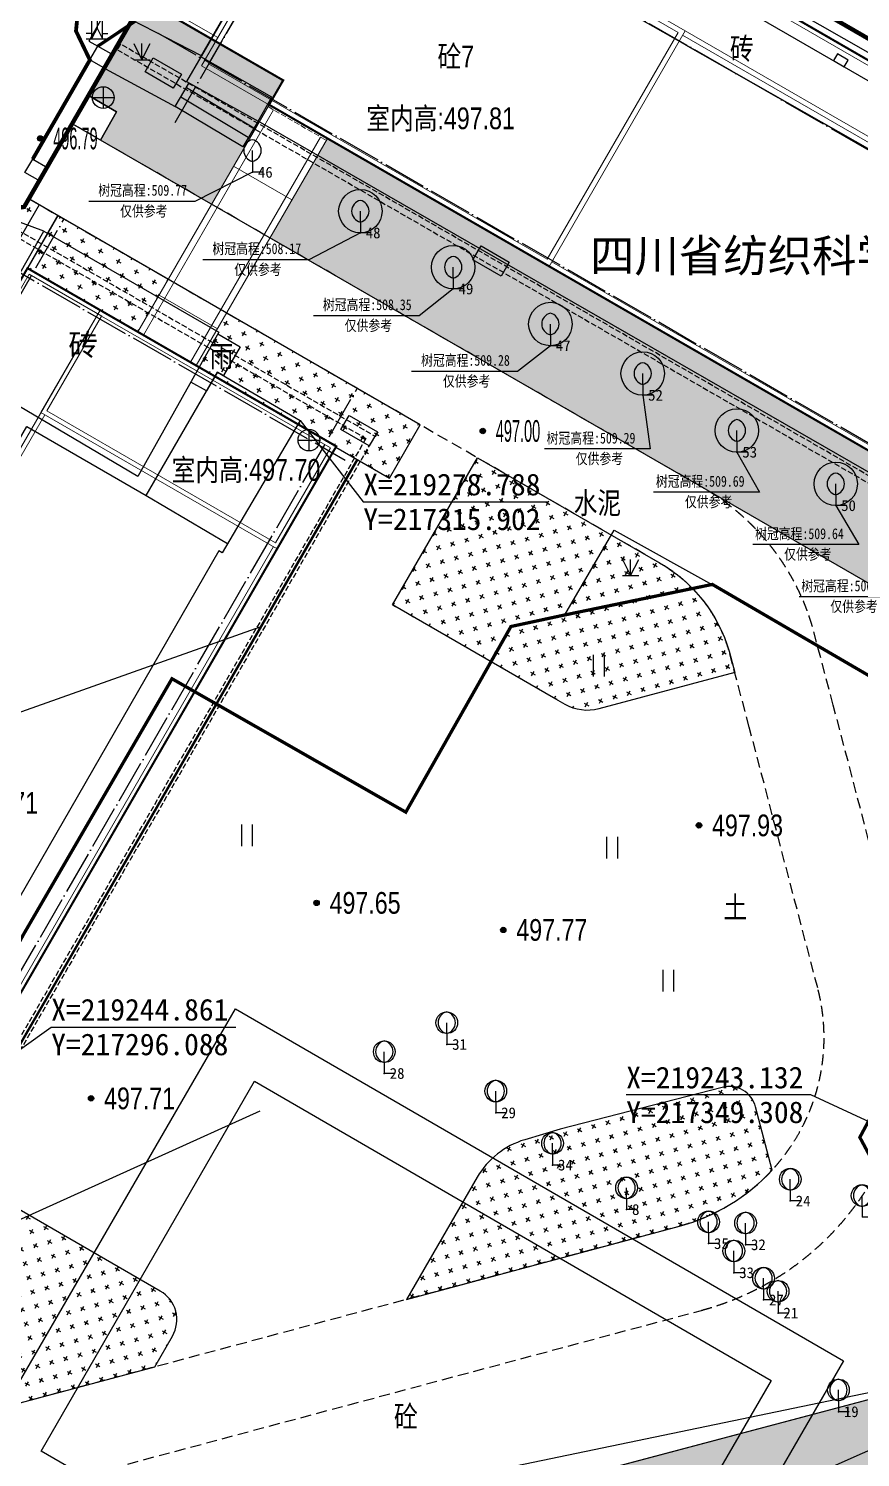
# Model space of a CAD drawing. Header units: millimetres. Extents: x 216654360 to 218309126, y 218099985 to 219647706.
# Drawn here: x 217303394 to 217341717, y 219230996 to 219296851 of the extents above; entities that cross this region are included whole.
import ezdxf
from ezdxf.enums import TextEntityAlignment as Align

# ---------------------------------------------------------------- set-up
doc = ezdxf.new("R2010")
doc.units = ezdxf.units.MM
doc.header["$LTSCALE"] = 1000
for name, pattern in [('__DASHED__', [0.75, 0.5, -0.25]), ('A-平面基础图-L5-E-Phase1$0$A-平面基础图-L4-E-Phase1$0${ Batten }', [0]), ('DASH', [0.35, 0.25, -0.1]), ('DOTE', [2.4200000000000004, 2, -0.2, 0.02, -0.2]), ('X2', [3, 1, -1, 1]), ('X27', [1.5, 0.5, -0.5, 0.5])]:
    doc.linetypes.add(name, pattern=pattern)
for name, color, linetype in [('0-0', 222, 'Continuous'), ('A-ANNO-DOTE', 1, 'DOTE'), ('A-FLOR-STRS', 51, 'Continuous'), ('A-SITE-TER', 251, 'Continuous'), ('建筑轮廓', 2, 'Continuous'), ('排水', 6, 'Continuous'), ('景观', 31, 'Continuous'), ('现状乔木', 5, 'Continuous'), ('现状植物', 3, 'Continuous')]:
    doc.layers.add(name, color=color, linetype=linetype)
doc.layers.add('A-ANNO-REVC', color=6, linetype='Continuous', plot=False)
doc.layers.add('细实线', color=7, linetype='Continuous', lineweight=13)
doc.styles.add('CDST', font='')
doc.styles.add('XDXT', font='')
doc.styles.add('xy', font='宋体')
doc.styles.add('ZDXT', font='')
doc.styles.get('CDST').set_extended_font_data('SimSun')
doc.styles.get('XDXT').set_extended_font_data('FZXiDengXian-Z06S')
doc.styles.get('ZDXT').set_extended_font_data('FZZhongDengXian-Z07S')
doc.linetypes.add('X1', pattern='A,0,[5,dblct.shx,S=0.3,R=0,X=0,Y=0],-1.6,[5,dblct.shx,S=0.3,R=0,X=0,Y=0]', length=1.6)
doc.linetypes.add('X22_L', pattern='A,5,[14,dblct.shx,S=0.5,R=0,X=0,Y=0.25],5', length=10)
pattern_1 = [(359.9999999999997, (-30194.6149392277, -346833.1327944398), (476.2500000000006, 476.2499999999997), [238.125, -714.375]), (90, (-30075.5524392724, -346952.1952943802), (-476.2499999999997, 476.2500000000006), [238.125, -714.375])]
pattern_2 = [(359.9999999999881, (-63844.88296462595, -273245.9926501513), (476.2500000000978, 476.2499999999025), [238.125, -714.3749999999999]), (90, (-63725.82046461105, -273365.0551502109), (-476.2499999999025, 476.2500000000978), [238.125, -714.375])]

# ---------------------------------------------------------------- blocks, each defined once
blk = doc.blocks.new('123gtyyjj')
at = {"color": 7, "linetype": 'Continuous', "flags": 128}
blk.add_lwpolyline([(-527.0574268995551, -1139.23840851459), (-519.791128333789, -1139.470122392522, -0.3713994630840571), (-516.2468867022253, -1142.726528272673, -0.002052766708854072), (-517.1386922465172, -1223.32203018124, 0.2248440029308962), (-514.781510246903, -1226.782325319247), (-507.3806189044117, -1229.406677968451), (-501.6573769803945, -1230.125347456546, -0.4073012685271469), (-496.4356623107014, -1236.685111815401), (-496.6782643723855, -1239.072775829642), (-499.8855561622622, -1243.655771415739), (-500.9868669137068, -1247.538445407816), (-503.2720945466135, -1262.195659277088), (-502.9813821780845, -1324.337881003972), (-500.9967422551126, -1351.24193974043)], format="xyb", dxfattribs=at)
blk = doc.blocks.new('A$C1AC2724C')
at = {"linetype": 'Continuous'}
h = blk.add_hatch(color=1, dxfattribs=at)
h.dxf.hatch_style = 1
h.paths.add_polyline_path([(-1578.000000000087, 1578.000000000116), (-1578.000000000029, -1578), (-1.455191522836685e-11, 0)])
at = {"color": 1, "linetype": 'Continuous', "flags": 128}
blk.add_lwpolyline([(-1578.000000000087, 1578.000000000116), (-1578.000000000029, -1578), (-1.455191522836685e-11, 0), (-1578.000000000058, 1578.000000000087)], dxfattribs=at)
blk = doc.blocks.new('gc200')
at = {"layer": 'A-SITE-TER'}
h = blk.add_hatch(color=256, dxfattribs=at)
edge = h.paths.add_edge_path()
edge.add_arc((0, -5.551115123125783e-17), 0.2500000000000001, 0, 360)
blk.add_circle((0, -5.551115123125783e-17), 0.2500000000000001, dxfattribs=at)
blk = doc.blocks.new('gc315')
at = {"layer": 'A-SITE-TER', "linetype": 'Continuous'}
for p, q in [((3.549093463561803e-09, 2.000000000185629), (3.549093463561803e-09, 1.000000000185629)), ((3.549093463561803e-09, 1.000000000185629), (-0.4999999964509065, 1.856292897173262e-10)), ((3.549093463561803e-09, 1.000000000185629), (0.5000000035490935, 1.856292897173262e-10))]:
    blk.add_line(p, q, dxfattribs=at)
at = {"layer": 'A-SITE-TER'}
for p, q in [((-0.4999999964509065, 0.5000000001856293), (-0.9999995918739086, 0.4993639366398422)), ((-0.9999999964509065, 1.856292897173262e-10), (1.000000003549093, 1.856292897173262e-10)), ((0.5000000035490935, 0.5000000001856293), (0.9999995989720956, 0.4993639366398422)), ((0.5000000035490935, 1.856292897173262e-10), (0.5000000035490935, 0.5000000001856293))]:
    blk.add_line(p, q, dxfattribs=at)
blk.add_lwpolyline([(-0.4999999964509065, 1.856292897173262e-10), (0.5000000035490935, 1.856292897173262e-10), (0.5000000035490935, 2.000000000185629), (-0.4999999964509065, 2.000000000185629)], close=True, dxfattribs=at)
blk = doc.blocks.new('gc360')
at = {"layer": 'A-SITE-TER', "linetype": 'Continuous'}
for points in [[(0, 0.9999999999999911), (0, -1.000000000000009)], [(-1, -8.881784197001252e-15), (1, -8.881784197001252e-15)]]:
    blk.add_lwpolyline(points, dxfattribs=at)
blk.add_circle((0, -8.881784197001252e-15), 1, dxfattribs=at)
blk = doc.blocks.new('gc124')
at = {"layer": 'A-SITE-TER'}
for p, q in [((-0.75, 1.5), (0, 0)), ((0, 0), (0, 1.5)), ((0, 0), (0.75, 1.5)), ((-0.75, 0), (0.75, 0))]:
    blk.add_line(p, q, dxfattribs=at)
blk = doc.blocks.new('gc143')
at = {"layer": 'A-SITE-TER'}
for p, q in [((2.498001805406602e-16, 1), (9.593355060531668e-17, 2)), ((2.498001805406602e-16, 1), (2.498001805406602e-16, 0)), ((1, 0), (0, 0))]:
    blk.add_line(p, q, dxfattribs=at)
for centre, start, end in [((0.2249999999999998, 2), 102.6803834918198, 257.3196165081802), ((-0.2249999999999998, 2), 282.6803834918198, 77.31961650818025)]:
    blk.add_arc(centre, 1.025, start, end, dxfattribs=at)
blk = doc.blocks.new('gc121')
at = {"layer": 'A-SITE-TER'}
for p, q in [((-0.5, 0), (-0.5, 2)), ((0.5, 0), (0.5, 2))]:
    blk.add_line(p, q, dxfattribs=at)
blk = doc.blocks.new('A$C09f80991')
at = {"layer": 'A-SITE-TER', "linetype": 'Continuous', "flags": 128}
for points, const_width in [([(109.835205078125, -115.416259765625), (112.467529296875, -110.845458984375), (111.828125, -109.5117190000019), (111.892577999999, -108.8554690000019), (123.951172000001, -88.62304699997185), (126.673827999999, -87.25585899999714), (127.3429999999935, -87.26600000000326), (186.1013690347027, -121.1734044294863), (204.3660000000964, -131.7109999999811), (205.4599775420502, -132.3374502334918)], 0.175), ([(139.9315675738326, -110.1668343692436), (133.204646588274, -121.1376407942444)], 2.522552783338895e-06)]:
    blk.add_lwpolyline(points, dxfattribs=dict(at, const_width=const_width))
at = {"layer": 'A-SITE-TER', "linetype": 'X2', "flags": 128}
blk.add_lwpolyline([(121.7789743382309, -96.14890445189667), (122.1401237419923, -95.51787357978174), (169.6199999999953, -122.6760000000068), (169.9945543494541, -123.8854548239324)], dxfattribs=at)
at = {"layer": 'A-SITE-TER', "linetype": 'Continuous', "flags": 128}
for points in [[(171.0173651776277, -127.8455892194179), (139.9090000000142, -110.1540000000095), (124.0123554056336, -101.1100532860146), (125.453583382885, -98.56627583803493), (140.4047509669908, -107.2182038805622), (168.3295347444946, -123.3418850406597), (168.5061475168623, -123.0393666044693), (169.9945543494541, -123.8854548239324)], [(120.1735143825645, -98.92551114477101), (123.3378905084974, -100.7263355427131), (117.6079005529173, -110.6519827514712), (114.3875625872461, -108.9898151183734)], [(112.828369140625, -110.216064453125), (113.5364711811999, -110.6028383758967), (113.185791015625, -111.251220703125), (112.467529296875, -110.845458984375)], [(146.7305645492452, -110.8707084833586), (147.2226388424169, -111.1548306120385), (147.3985048967006, -110.8502462251636), (146.9064306035289, -110.5661240964837)], [(110.5378066406411, -115.8234199218568), (110.178955078125, -116.431396484375), (109.476806640625, -116.039794921875), (109.835205078125, -115.416259765625)], [(120.0459364397102, -157.9094885399099), (143.856541821704, -171.7009890448535), (133.975005308137, -188.7109950711892), (110.2264461761806, -174.9657762444986)]]:
    blk.add_lwpolyline(points, close=True, dxfattribs=at)
at = {"layer": 'A-SITE-TER', "linetype": 'Continuous', "lineweight": -2, "flags": 128}
blk.add_lwpolyline([(165.715656962886, -145.3969457563071), (163.9157700905635, -138.8075979876739), (120.2161782862095, -113.6617142253672), (120.8584283573728, -112.555586786737), (117.5837056730525, -110.6940024162468), (123.3378905084974, -100.7263355427131)], dxfattribs=at)
at = {"layer": 'A-SITE-TER', "linetype": 'Continuous', "flags": 128}
for points in [[(115.1821394658473, -105.0793883133156), (114.583740234375, -106.145751953125), (112.417236328125, -109.985595703125), (112.828369140625, -110.216064453125)], [(139.9090000000142, -110.1540000000095), (171.0173651776277, -127.8455892194179), (173.268351096689, -136.6124949025398), (174.6556999232562, -142.8349166009575), (177.0851710883435, -151.9990045131417), (168.0481443689205, -154.3484463112254), (166.3390000000072, -147.7299999999814), (165.7156569624494, -145.3969457564235)], [(113.185791015625, -111.251220703125), (116.4003583717858, -112.9864825966943)], [(119.7672022304032, -114.4138819612854), (116.6566299561819, -112.5571518674842)], [(120.0234738147992, -113.9845512321044), (116.9129015405779, -112.1278211382742)], [(119.5109306460072, -114.8432126904954), (116.4003583717858, -112.9864825966943)], [(110.353759765625, -118.736572265625), (95.68120895372704, -113.2906216463016), (87.17212895370903, -113.2906216463016)], [(119.9595017307438, -116.0205746934225), (117.2967310082458, -117.3643763960863), (112.4203918574785, -117.3643763960863)], [(124.9288038170489, -118.8159799852001), (122.5555209575396, -120.056219891645), (117.6791818068014, -120.056219891645)], [(129.2081376990827, -121.3971979913476), (127.6445097808901, -122.6376309547049), (122.7681706301519, -122.6376309547049)], [(133.6833331695816, -124.0156400651322), (132.1682974713331, -125.2023050305143), (127.2919583205658, -125.2023050305143)], [(137.936766023573, -126.2976047268603), (138.2871702938282, -128.7747128768824), (133.41083114309, -128.7747128768824)], [(122.152099609375, -127.461669921875), (125.0645480864914, -131.2117075737042), (133.5736280864803, -131.2117075737042)], [(142.2775910291821, -128.9205817508046), (143.3173091186618, -130.7642339048616), (138.4409699679236, -130.7642339048616)], [(146.8298424582463, -131.3848417423724), (147.8881890818302, -133.1800550579792), (143.011849931092, -133.1800550579792)], [(134.3524123540847, -136.4242482499103), (136.621771868784, -132.5106627572677), (141.1502563151007, -135.0426062565821)], [(151.2095770254091, -133.8113233132171), (150.0180052565993, -135.5843100148486), (145.1416661058611, -135.5843100148486)], [(102.3382906331681, -161.3885114911245), (110.6869282557454, -155.4163547660282), (119.1960082557343, -155.4163547660282)], [(155.55799999999, -163.1179999999877), (145.6875264043047, -158.5441244237882), (137.1784464043158, -158.5441244237882)]]:
    blk.add_lwpolyline(points, dxfattribs=at)
at = {"layer": 'A-SITE-TER', "linetype": 'X22_L', "const_width": 0.15, "flags": 128}
for points in [[(114.5390860572516, -109.0680234959582), (112.828369140625, -110.216064453125)], [(102.3382906331681, -161.3885114911245), (103.3879856896237, -162.1331345283252), (109.4242015708587, -151.1257695768436), (116.2504740824224, -139.3640000000014), (127.022175711696, -145.5135987607646), (131.8669999999984, -136.9569999999949), (134.3150000000023, -136.4320000000007), (141.1449210738647, -135.0168567250948), (152.767767086887, -141.7928906921297), (154.8681529921887, -147.6017165462254), (147.9401256883866, -160.500714914815), (153.2969999999914, -170.4739999999874), (168.0341807779914, -178.8904895870073), (168.866450163594, -179.3658034699038)]]:
    blk.add_lwpolyline(points, dxfattribs=at)
at = {"layer": 'A-SITE-TER', "linetype": 'X27', "flags": 128}
for points in [[(117.5837056730525, -110.6940024162468), (116.9241569628357, -111.8365033991577), (120.2161782862095, -113.6617142253672)], [(118.3686244578566, -123.4614114244469), (119.3901803711778, -124.0702939013136), (118.6291141451511, -125.3937913322879), (118.345458984375, -125.227294921875), (117.8412218265294, -126.1002868803916), (117.1153496982588, -125.6925501455844)]]:
    blk.add_lwpolyline(points, dxfattribs=at)
at = {"layer": 'A-SITE-TER', "linetype": 'Continuous'}
for points in [[(116.4003583717858, -112.9864825966943), (117.0463518056786, -111.9042524590914)], [(120.2161782862095, -113.6617142253672), (119.5109306460072, -114.8432126904954)]]:
    blk.add_lwpolyline(points, dxfattribs=at)
at = {"layer": 'A-SITE-TER', "linetype": 'Continuous', "lineweight": -2, "flags": 128}
for points in [[(106.6151096629328, -125.2801914042211), (110.353759765625, -118.736572265625), (118.4057126875268, -123.3953852121776), (114.673827999999, -130.0390619999962)], [(118.345458984375, -125.227294921875), (122.152099609375, -127.461669921875), (118.557861328125, -133.561767578125), (118.414794921875, -133.474853515625), (102.3382906331681, -161.3885114911245), (101.6659999271797, -160.9921684872243), (93.19923880705028, -156.071044625598), (95.22661254010745, -152.5674341071863), (109.5582155801822, -127.740492151177), (115.059814453125, -130.915771484375)]]:
    blk.add_lwpolyline(points, close=True, dxfattribs=at)
at = {"layer": 'A-SITE-TER', "linetype": 'X1', "flags": 128}
blk.add_lwpolyline([(115.059814453125, -130.915771484375), (118.8136838419596, -133.1275887077209)], dxfattribs=at)
at = {"layer": 'A-SITE-TER', "linetype": 'X27', "flags": 128}
blk.add_lwpolyline([(134.8856976401003, -192.0322364366439), (106.8502697871299, -175.8542375703983), (119.1806180338317, -154.5727326374326), (147.187623630336, -170.7997867597733)], close=True, dxfattribs=at)
at = {"layer": 'A-SITE-TER', "linetype": 'Continuous'}
for p in [(119.9599999999919, -116.0210000000079), (124.9290000000037, -118.8159999999916), (129.2060000000056, -121.3969999999972), (133.68299999999, -124.0160000000033), (137.9370000000054, -126.2980000000098), (142.2779999999912, -128.9210000000021), (146.8300000000163, -131.3850000000093), (128.9079999999958, -156.2170000000042), (126.0329999999958, -157.5540000000037), (131.1670000000158, -159.3690000000061), (133.7859999999928, -161.7770000000019), (137.1970000000147, -163.8289999999979), (144.7380000000121, -163.4340000000084), (140.9729999999981, -165.3979999999865), (142.6780000000144, -165.4499999999825), (142.1359999999986, -166.7390000000014), (143.5080000000016, -167.9929999999877), (144.1719999999914, -168.5979999999981), (146.9569999999949, -173.1460000000079)]:
    blk.add_point(p, dxfattribs=at)
at = {"layer": 'A-SITE-TER', "linetype": 'Continuous', "xscale": 0.5, "yscale": 0.5}
for name, p in [('gc315', (112.7989999999991, -109.875)), ('gc124', (114.8677252996131, -110.8342668808764)), ('gc360', (113.0840000000026, -112.5780000000086)), ('gc200', (110.1790000000037, -114.4640000000072)), ('gc360', (122.560547000001, -128.3632809999981)), ('gc200', (130.570000000007, -127.9459999999963)), ('gc124', (137.3813333332946, -134.6123333332653)), ('gc121', (135.926646286156, -139.2680477586109)), ('gc121', (119.7128453593759, -147.0795350502885)), ('gc121', (136.5362574719766, -147.6569815797848)), ('gc121', (139.1222315300547, -153.7787228953093))]:
    blk.add_blockref(name, p, dxfattribs=at)
at = {"layer": 'A-SITE-TER', "linetype": 'Continuous', "xscale": 0.5, "yscale": 0.5, "zscale": 0.5}
for name, p in [('gc143', (119.9595017307438, -116.0205746934225)), ('gc143', (124.9288038170489, -118.8159799852001)), ('gc143', (129.2081376990827, -121.3971979913476)), ('gc143', (133.6833331695816, -124.0156400651322)), ('gc143', (137.936766023573, -126.2976047268603)), ('gc143', (142.2775910291821, -128.9205817508046)), ('gc143', (146.8298424582463, -131.3848417423724)), ('gc200', (140.5291457705025, -146.1230200094578)), ('gc200', (122.9108608282113, -149.6947012654564)), ('gc200', (131.513916015625, -150.942138671875)), ('gc143', (128.9075135522871, -156.2167793096451)), ('gc143', (126.0334339332185, -157.5537416212901)), ('gc143', (131.167111220333, -159.3689587856061)), ('gc200', (112.523193359375, -158.705322265625)), ('gc143', (133.7855930991645, -161.7774583996215)), ('gc143', (144.7377670944261, -163.4340645452903)), ('gc143', (137.1964636620542, -163.8293013527582)), ('gc143', (148.0459925801551, -164.1871932960348)), ('gc143', (140.9727814391954, -165.3981511642633)), ('gc143', (142.6778547364811, -165.4503288186097)), ('gc143', (142.135510630731, -166.7389039651898)), ('gc143', (143.5079001547128, -167.9934972557239)), ('gc143', (144.1723169316538, -168.5975722438307)), ('gc143', (146.9564630163077, -173.1456150508602))]:
    blk.add_blockref(name, p, dxfattribs=at)
at = {"layer": 'A-SITE-TER', "linetype": 'Continuous'}
for s, height, style, width, p in [('砖', 1, 'XDXT', 0.8, (141.955077999999, -110.819661333313)), ('砼7', 1, 'XDXT', 0.8, (128.4858855292259, -111.1793538398924)), ('室内高:497.81', 1, 'XDXT', 0.8, (125.2070014821948, -114.0359960431524)), ('496.79', 1, 'ZDXT', 0.5, (110.7790000000095, -114.9640000000072)), ('树冠高程:509.77', 0.5, 'xy', 0.8, (112.8556354716129, -117.1013344300736)), ('仅供参考', 0.5, 'xy', 0.8, (113.8613596490468, -118.0604213767219)), ('树冠高程:508.17', 0.5, 'xy', 0.8, (118.1144254209357, -119.7931779256323)), ('仅供参考', 0.5, 'xy', 0.8, (119.1201495983405, -120.7522648722806)), ('树冠高程:508.35', 0.5, 'xy', 0.8, (123.2034142442863, -122.3745889886923)), ('仅供参考', 0.5, 'xy', 0.8, (124.209138421691, -123.3336759353115)), ('树冠高程:509.28', 0.5, 'xy', 0.8, (127.7272019347001, -124.9392630645016)), ('仅供参考', 0.5, 'xy', 0.8, (128.732926112134, -125.8983500111499)), ('497.00', 1, 'ZDXT', 0.5, (131.1700000000128, -128.4459999999963)), ('树冠高程:509.29', 0.5, 'xy', 0.8, (133.5140823566471, -128.5241893870116)), ('仅供参考', 0.5, 'xy', 0.8, (134.8517989346292, -129.470757857518)), ('室内高:497.70', 1, 'XDXT', 0.8, (116.2396375473181, -130.239484944701)), ('树冠高程:509.69', 0.5, 'xy', 0.8, (138.5442211814516, -130.5137104149908)), ('水泥', 1, 'XDXT', 0.8, (134.7582750043075, -131.7620728639595)), ('仅供参考', 0.5, 'xy', 0.8, (139.8819377594627, -131.4602788854681)), ('树冠高程:509.64', 0.5, 'xy', 0.8, (143.11510114462, -132.9295315681084)), ('仅供参考', 0.5, 'xy', 0.8, (144.4528177226312, -133.8761000386148)), ('树冠高程:506.46', 0.5, 'xy', 0.8, (145.2449173193891, -135.3337865249778)), ('仅供参考', 0.5, 'xy', 0.8, (146.5826338974002, -136.2803549954842)), ('室内高:496.71', 1, 'XDXT', 0.8, (103.242999658105, -145.5885113866825)), ('土', 1, 'XDXT', 0.8, (141.6552728744864, -150.4032144448138))]:
    blk.add_text(s, height=height, dxfattribs=dict(at, style=style, width=width)).set_placement(p)
for s, height, style, p in [('46', 0.5, 'xy', (120.2100000414066, -116.2710001133091)), ('48', 0.5, 'xy', (125.1790000414185, -119.0660001132637)), ('四川省纺织科学研究所', 1.5, 'CDST', (135.5107190562994, -120.6133220833435)), ('49', 0.5, 'xy', (129.4560000414203, -121.6470001132984)), ('砖', 1, 'CDST', (111.4765630000038, -124.4700523332867)), ('47', 0.5, 'xy', (133.9330000414047, -124.2660001133045)), ('52', 0.5, 'xy', (138.1870000414201, -126.548000113311)), ('53', 0.5, 'xy', (142.5280000414059, -129.1710001133033)), ('X=219278.788', 1, 'xy', (125.0645480864914, -130.9117075737158)), ('Y=217315.902', 1, 'xy', (125.0645480864914, -132.5117075736634)), ('50', 0.5, 'xy', (147.0800000414019, -131.6350001133105)), ('X=219244.861', 1, 'xy', (110.6869282557454, -155.1163547660399)), ('Y=217296.088', 1, 'xy', (110.6869282557454, -156.7163547660166)), ('31', 0.5, 'xy', (129.1580000414397, -156.4670001133054)), ('28', 0.5, 'xy', (126.2830000414397, -157.8040001133049)), ('X=219243.132', 1, 'xy', (137.1784464043158, -158.2441244237998)), ('29', 0.5, 'xy', (131.4170000414015, -159.6190001133073)), ('Y=217349.308', 1, 'xy', (137.1784464043158, -159.8441244237765)), ('34', 0.5, 'xy', (134.0360000414075, -162.0270001133031)), ('24', 0.5, 'xy', (144.9880000414269, -163.6840001133096)), ('8', 0.5, 'xy', (137.4470000414003, -164.0790001132991)), ('35', 0.5, 'xy', (141.223000041442, -165.6480001132877)), ('32', 0.5, 'xy', (142.9280000414292, -165.7000001133129)), ('33', 0.5, 'xy', (142.3860000414425, -166.9890001133026)), ('27', 0.5, 'xy', (143.7580000414164, -168.2430001132598)), ('21', 0.5, 'xy', (144.4220000414061, -168.8480001132993)), ('19', 0.5, 'xy', (147.2070000414096, -173.3960001133091))]:
    blk.add_text(s, height=height, dxfattribs=dict(at, style=style)).set_placement(p)
at = {"layer": 'A-SITE-TER', "linetype": 'Continuous', "style": 'XDXT', "width": 0.8}
for s, p in [('雨', (118.5325767319882, -124.5224237551738)), ('砼', (127.0273765103193, -173.317318132089))]:
    blk.add_text(s, height=1, dxfattribs=at).set_placement(p, align=Align.MIDDLE)
at = {"layer": 'A-SITE-TER', "linetype": 'Continuous', "style": 'ZDXT', "width": 0.8}
for s, p in [('497.93', (141.1291457705374, -146.1230200094578)), ('497.65', (123.5108608282171, -149.6947012654564)), ('497.77', (132.1139160156308, -150.942138671875)), ('497.71', (113.1231933593808, -158.705322265625))]:
    blk.add_text(s, height=1, dxfattribs=at).set_placement(p, align=Align.MIDDLE_LEFT)
blk = doc.blocks.new('A$C53C764BE')
for p, q in [((7420.001488983631, -18844.155400455), (10520.99999932945, -18844.15540039539)), ((7420.001488998532, -25704.15540039539), (10520.99999935925, -25704.15540039539))]:
    blk.add_line(p, q)
at = {"linetype": 'A-平面基础图-L5-E-Phase1$0$A-平面基础图-L4-E-Phase1$0${ Batten }'}
for points in [[(3820.000000059605, -14274.22747510672), (5.960464477539062e-08, -14274.22747510672), (0, 0), (55257.20597435534, 0), (58259.82430930436, -3034.227474868298)], [(3820.000000059605, -14074.22747510672), (200.0000000149012, -14074.22747510672), (200.0000000149012, -200), (55173.74916039407, -200), (57978.45100036263, -3034.227474808693)], [(22320.0000000149, -3034.227474808693), (58259.82430933416, -3034.227474868298), (69254.21468062699, -14144.35790765285)], [(22319.9999999553, -3274.227474868298), (58159.67613260448, -3274.227474927902), (69083.622806862, -14313.17263627052)], [(62988.51507125795, -20344.87311059237), (58029.99506303668, -15334.22747510672), (22320.0000000149, -15334.22747510672)], [(62817.92443843186, -20513.68909311295), (57929.84792195261, -15574.22747510672), (22320, -15574.22747510672)], [(5621.487638279796, -27663.22690337896), (1546.487638354301, -27663.2268434763), (1546.487638220191, -65615.00840264559), (5406.487638667226, -65615.00840270519)], [(5621.487635329366, -27863.22690331936), (1746.487638264894, -27863.22684645653), (1746.48763820529, -65415.00840264559), (5406.487638667226, -65415.00840270519)]]:
    blk.add_lwpolyline(points, dxfattribs=at)
for points in [[(3820.000000074506, -3034.227476418018), (22320.0000000298, -3034.227476358414), (22320, -15574.22747510672), (3820.000000059605, -15574.22747510672)], [(4060.000000029802, -3274.227476418018), (22079.9999999702, -3274.227476418018), (22080.0000000149, -15334.22747510672), (4060.000000044703, -15334.22747510672)]]:
    blk.add_lwpolyline(points, close=True, dxfattribs=at)
for points in [[(7721.487637385726, -15675.22747325897), (7721.487637370825, -27664.69227135181), (7421.487637370825, -27664.69227135181), (7421.487637370825, -15574.22747337818), (7721.487637370825, -15574.22747337818), (7721.487637415528, -15575.22747325897)], [(10220.99999926984, -15575.22747319937), (10220.99999924004, -15574.2274749279), (10520.99999924004, -15574.2274749279), (10520.99999926984, -27663.22684341669), (10220.99999929965, -27663.22684335709), (10220.99999925494, -15675.22747325897)], [(17771.48763763905, -33115.15430516005), (17771.48763766885, -65415.00840270519), (5606.183257818222, -65415.0084027648), (5606.183257818222, -33115.15430516005)]]:
    blk.add_lwpolyline(points)
at = {"linetype": 'DASH'}
for points in [[(7421.487637370825, -15574.22747337818), (10520.99999926984, -15574.2274736762)], [(7421.487637385726, -15675.22747325897), (10520.99999929965, -15675.2274736166)]]:
    blk.add_lwpolyline(points, dxfattribs=at)
for points in [[(5406.183257773519, -27664.69227135181), (17971.48763762414, -27664.69227141142), (17971.48763762414, -65615.0084027648), (5406.183257803321, -65615.0084027648)], [(17971.48763762414, -27664.69227141142), (5406.183325484395, -27664.69227135181), (5406.183325514197, -33115.15430516005), (17971.48763771355, -33115.15430521965)], [(5606.183260276914, -27864.69227135181), (17771.48770284653, -27864.69227135181), (17771.48770287633, -32915.15430521965), (5606.183260262012, -32915.15430516005)]]:
    blk.add_lwpolyline(points, close=True)
blk = doc.blocks.new('A$C1AE5785A')
at = {"layer": 'A-ANNO-DOTE'}
for p, q in [((-171938.6735308468, -58063.40949314833), (-171938.6735308319, -76916.33686757088)), ((-174657.5306337327, -62026.90690428019), (-118238.6735308766, -62026.90690428019)), ((-174657.5306337476, -73726.90690428019), (-117988.9614488631, -73726.90690428019)), ((-174137.1858919412, -127039.8631933928), (-174137.1858919412, -83297.4497423172)), ((-158537.1858927608, -127039.8631933331), (-158537.185892731, -83297.4497423768)), ((-178319.3180887401, -86466.83483147621), (-157356.6283165216, -86466.83483147621))]:
    blk.add_line(p, q, dxfattribs=at)
blk = doc.blocks.new('A$C171F0EA2')
at = {"layer": '0-0', "color": 6}
for points in [[(1616.753936156631, 204.1520917415619), (3116.753936246037, 204.1520917415619), (3116.753936156631, -545.8479083180428), (1616.753936156631, -545.8479082584381)], [(19032.63509395719, 248.2128744125366), (20532.63509397209, 248.2128744125366), (20532.63509395719, -501.7871255874634), (19032.63509395719, -501.7871255874634)], [(17669.5180401504, -9557.296020150185), (19170.73508065939, -9557.296020150185), (19170.73508062959, -10307.29602015018), (17669.51804019511, -10307.29602015018)]]:
    blk.add_lwpolyline(points, close=True, dxfattribs=at)
at = {"layer": '排水', "linetype": 'DASH'}
for points in [[(53543.09235703945, -1.192092895507812e-07), (2.980232238769531e-08, -5.960464477539062e-08), (0, -300.0000000596046), (53368.41747289896, -300.0000000596046)], [(19170.73507861793, -49074.18489825726), (19170.73507852852, -50140.78092765808), (145.7350791692734, -50140.78092771769), (145.7350792139769, -9788.999368488789), (19170.73507852852, -9788.999368429184), (19170.73507857323, -11129.34592735767)], [(18870.73507870734, -49074.18489766121), (18870.73507858813, -49840.78092771769), (445.7350792884827, -49840.78092765808), (445.7350792884827, -10088.99936848879), (18870.73507855833, -10088.99936842918), (18870.73507861793, -11129.34592723846)], [(18870.73507867754, -11129.34592735767), (18870.73507870734, -49074.18489766121)], [(19170.73507852852, -11129.34592735767), (19170.73507855833, -49074.18489766121)]]:
    blk.add_lwpolyline(points, dxfattribs=at)
at = {"layer": '排水'}
for points in [[(18995.73507860303, -11129.34592735767), (18995.73507854342, -49074.18489766121)], [(19045.73507851362, -11129.34592735767), (19045.73507854342, -49074.18489766121)]]:
    blk.add_lwpolyline(points, dxfattribs=at)
blk = doc.blocks.new('A$C6B5A2DE0')
h = blk.add_hatch()
h.set_pattern_fill('CROSS', color=252, scale=300, angle=29.99002279691419)
h.set_pattern_definition([(359.9999999999997, (-30194.6149392575, -346833.1327947378), (476.2500000000006, 476.2499999999997), [238.125, -714.375]), (90, (-30075.5524392277, -346952.1952947378), (-476.2499999999997, 476.2500000000006), [238.125, -714.375])])
h.paths.add_polyline_path([(71424.32646942139, -72726.90690171719), (78844.32646892965, -72726.90690147877), (78845.81410674751, -74026.90689998865), (124078.5889103115, -74026.90690177679), (125130.9970031083, -75090.39389652014), (120881.8131147623, -79321.91023123264), (72924.32646924257, -79321.97286295891), (72924.32646943629, -77821.9728627801), (71424.32646927238, -77821.97286295891)])
h.paths.add_polyline_path([(78845.81410674751, -74026.90689998865), (81945.32646852732, -74026.90690165758), (81945.32646854222, -79321.03522717953), (78845.8141067028, -79321.03522717953)], flags=16)
h = blk.add_hatch()
h.set_pattern_fill('CROSS', color=252, scale=300, angle=29.99002279691419)
h.set_pattern_definition(pattern_2)
h.paths.add_polyline_path([(71424.324724406, -83320.88075619936), (71970.81410777569, -83320.88075619936), (71970.81410965323, -124067.6878293157), (71190.55848513544, -124067.6878293157), (71190.55848507583, -83931.29750418663), (71424.32647138834, -83745.92488378286)])
h = blk.add_hatch()
h.set_pattern_fill('CROSS', color=252, scale=300, angle=29.99002279691419)
h.set_pattern_definition(pattern_2)
h.paths.add_polyline_path([(72970.81410779059, -83321.27168166637), (78845.81410869956, -83321.27168160677), (78845.81410866976, -86117.37169724703), (72970.81410773098, -86117.37169724703)])
h = blk.add_hatch()
h.set_pattern_fill('CROSS', color=252, scale=300, angle=29.99002279691419)
h.set_pattern_definition(pattern_2)
h.paths.add_polyline_path([(81945.32647059858, -83323.54028052092), (92251.11657135189, -83323.54028052092), (92251.11657130718, -86156.2528283), (81945.32647055387, -86156.2528282404)])
h = blk.add_hatch()
h.set_pattern_fill('CROSS', color=252, scale=300, angle=29.99002279691419)
h.set_pattern_definition(pattern_1)
edge = h.paths.add_edge_path()
edge.add_line((95298.89018943906, -83325.13116878271), (104977.928363038, -83321.91023085138))
edge.add_arc((104980.2512355, -90302.22910517454), 6980.319261007149, 46.49045637236378, 90.0190665764851, ccw=False)
edge.add_line((109786.0292617232, -85239.6848294735), (110505.9522034346, -85966.65548309864))
edge.add_line((110505.9522034675, -85966.65548294783), (105921.7166466996, -90549.0890883772))
edge.add_arc((104468.5906915069, -89087.01310288906), 2061.368775616673, 270.1646415731018, 314.8240954240481, ccw=False)
edge.add_line((104474.5141039491, -91148.37336784601), (103861.1258081523, -91148.37336784555))
edge.add_line((103861.1258081645, -91148.37336784601), (95298.890189503, -91148.37336792971))
edge.add_line((95298.89018955827, -91148.37336796522), (95298.89018946451, -83325.13116893533))
h = blk.add_hatch()
h.set_pattern_fill('CROSS', color=252, scale=300, angle=29.99002279691419)
h.set_pattern_definition(pattern_1)
edge = h.paths.add_edge_path()
edge.add_line((111856.6645708531, -118550.9294854403), (121052.4706089655, -109334.9709241037))
edge.add_arc((114915.7386961281, -103107.0097138286), 8743.396331325575, 314.5772674009642, 347.716527066263)
edge.add_line((123458.9723045677, -104967.1545786262), (121337.0666267301, -102822.9111922748))
edge.add_arc((120450.843058303, -103699.9025046825), 1246.798289708789, 44.69999999547839, 135.3000000044617)
edge.add_line((119564.6194898784, -102822.9111922979), (114057.7784521404, -108219.4824177438))
edge.add_line((114057.7784521282, -108219.4824177623), (112888.6761035687, -109457.0081576105))
edge.add_arc((115623.9387751371, -112041.0368456244), 3762.826881907862, 136.6285506387708, 180.1080177716449)
edge.add_line((111861.1185801774, -112048.1307701468), (111856.6645708662, -118550.9294853806))
edge = h.paths.add_edge_path()
edge.add_line((93202.3803050965, -123886.588496089), (93202.38030519719, -134424.8834374584))
edge.add_arc((96407.3370129168, -134152.6405425668), 3216.498669655854, 184.8552960339778, 222.826354708596)
edge.add_line((94048.30137208104, -136339.1479259133), (95592.48451786955, -134798.7164853959))
edge.add_line((95592.48451788723, -134798.7164853811), (103356.6645708752, -127037.5883425616))
edge.add_line((103356.664570868, -127037.5883425474), (103356.6645708516, -125409.5844042005))
edge.add_arc((101833.6686548293, -125409.5844121575), 1522.995916052195, 360.0000002974859, 450.0000016149962)
edge.add_line((101833.6686118692, -123886.588496089), (93202.38030509748, -123886.5884960921))
h = blk.add_hatch()
h.set_pattern_fill('CROSS', color=252, scale=300, angle=29.99002279691419)
h.set_pattern_definition([(359.9999999999997, (-30194.61493602395, -607275.2667188644), (476.2500000000006, 476.2499999999997), [238.125, -714.375]), (90, (-30075.55243593454, -607394.329218924), (-476.2499999999997, 476.2500000000006), [238.125, -714.375])])
h.paths.add_polyline_path([(120095.2686942816, -124357.1724875569), (148318.8537561744, -124357.1724877357), (148318.853760168, -148875.6886664033), (148666.1347047538, -148875.6886663437), (156377.000548169, -107637.5303636789), (156370.3783331066, -106098.0565254688), (153825.0274877846, -106098.0565256476), (138434.4597764909, -106098.0565253496)])
at = {"layer": '景观', "color": 8, "linetype": '__DASHED__'}
for points in [[(123868.0535733402, -112199.2202984691, 0.4122840523412787), (123926.276958093, -93838.23166811466), (115186.7973453403, -84998.3683539033), (112534.2958862185, -82334.79207879305, 0.1938268356911287), (104931.5440733135, -79323.50839227438), (71424.32646946609, -79320.88074475527)], [(89823.15216843784, -138239.0101194978, 0.1918956753185453), (93903.60605590045, -136483.8432428241), (121045.5087746382, -109341.9403825998, 0.412542049261262), (121081.7447795123, -96650.46183669567), (112347.3653256148, -87815.75693708658), (109743.1202166975, -85200.63849383593)], [(90821.55046893656, -142019.7558743954, 0.1512197889054739), (97622.42020130157, -138435.3637574315), (123868.0535732955, -112199.2202984691)]]:
    blk.add_lwpolyline(points, format="xyb", dxfattribs=at)
at = {"layer": '现状植物'}
blk.add_lwpolyline([(71424.32646942139, -72726.90690171719), (78844.32646892965, -72726.90690147877), (78845.81410674751, -74026.90689998865), (124078.5889103115, -74026.90690177679), (125130.9970031083, -75090.39389652014), (120881.8131147623, -79321.91023123264), (72924.32646924257, -79321.97286295891), (72924.32646943629, -77821.9728627801), (71424.32646927238, -77821.97286295891)], close=True, dxfattribs=at)
for points in [[(120881.8131147623, -79321.91023123264), (71424.32646937668, -79320.88074451685)], [(92251.09487167001, -86156.2528283596), (92251.09487047791, -83326.14539778233), (71424.32646931708, -83320.8807566762)], [(71970.81410774589, -83321.01889914274), (71970.81410758197, -124067.6878293157), (72970.81410770118, -124067.6878293157)], [(72970.81410771608, -83321.27168166637), (72970.81410758197, -124067.6878294349)], [(89395.81410692632, -86156.2528283596), (92251.11657208204, -86156.2528283596)], [(144486.8555714339, -100688.2466874719), (156347.1074554771, -100688.2466872931), (156370.3783331066, -106098.0565254688), (138434.4597760141, -106098.0565253496), (112376.2741771489, -132042.4632604122), (112376.2741773129, -148875.6886661649)]]:
    blk.add_lwpolyline(points, dxfattribs=at)
for points in [[(95298.89018943906, -83325.13116878271), (104977.9283629805, -83321.91023111343, -0.1922466186861856), (109786.0292617232, -85239.6848294735), (110505.9522034675, -85966.65548294783), (105921.7166465819, -90549.08908802271, -0.1973681179604404), (104474.5141039491, -91148.37336784601), (103861.1258081645, -91148.37336784601), (95298.89018955827, -91148.37336796522)], [(111856.6645708531, -118550.9294854403), (121052.4706089348, -109334.9709240794, 0.1435023860473177), (123458.9723045677, -104967.1545786262), (121337.0666268319, -102822.9111922383, 0.4172840697272042), (119564.6194898784, -102822.9111922979), (114057.7784521282, -108219.4824177623), (112888.6761035472, -109457.0081575513, 0.1920242757908841), (111861.1185801774, -112048.1307701468)]]:
    blk.add_lwpolyline(points, format="xyb", close=True, dxfattribs=at)
blk.add_lwpolyline([(93202.3803050965, -123886.588496089), (93202.38030515611, -134424.8834373951, 0.1673906239673998), (94049.8148855865, -136340.7797317505), (103356.664570868, -127037.5883425474), (103356.6645708233, -125409.5844044685, 0.4142135690932507), (101833.6686118692, -123886.588496089), (93202.3803050965, -123886.588496089)], format="xyb", dxfattribs=at)

msp = doc.modelspace()

# ---------------------------------------------------------------- linework, layer by layer
msp.add_lwpolyline([(217306150.4767239, 219293762.3264447), (217307449.6454112, 219293012.5526641), (217306699.8716306, 219291713.3839768), (217305400.7029434, 219292463.1577574)], close=True)
at = {"color": 3, "linetype": 'Continuous'}
msp.add_lwpolyline([(217300547.1111096, 219280959.1998814), (217304763.2371387, 219288264.6819623)], dxfattribs=at)
at = {"layer": 'A-ANNO-REVC'}
for points in [[(217314098.5076368, 219269276.4276955), (217035433.919148, 219170273.5472576)], [(217314047.218367, 219246951.4942101), (216993432.5242594, 219101835.7489745)], [(217357517.8694599, 219238148.9665747), (216967898.3201929, 219065343.8974824)], [(217035433.919148, 219170273.5472576), (217357038.326609, 219237098.2383451)]]:
    msp.add_lwpolyline(points, dxfattribs=at)
at = {"layer": 'A-FLOR-STRS', "color": 1, "linetype": 'DASH', "ltscale": 5, "const_width": 200}
msp.add_lwpolyline([(217379772.5615222, 219274634.964111), (217316224.329675, 219311309.7997243), (217308697.2413027, 219298175.2265489), (217303189.3941219, 219288631.5177971), (217302894.266403, 219288587.8129991), (217282278.764508, 219252866.3524355), (217280353.943298, 219249679.6845505), (217279761.4646345, 219247868.7588064), (217281421.7583794, 219243370.0601114), (217288781.743302, 219237794.2076006), (217291472.1075026, 219234243.3758069), (217291887.1117252, 219232234.8852456), (217289549.03156, 219223639.2086559)], dxfattribs=at)
at = {"layer": '建筑轮廓', "const_width": 100}
for points in [[(217363690.1794447, 219282918.6073607), (217315832.2023018, 219310538.3127959), (217308697.2413026, 219298175.2265489), (217315123.7957419, 219294466.3455814), (217314473.9917988, 219293340.3993858), (217358221.2003448, 219268093.0929637), (217360590.2804039, 219259069.3692929), (217358243.1268641, 219258453.5211527), (217349834.016577, 219243882.6558388), (217366931.4290172, 219234015.4294432), (217373528.2095095, 219245448.0127814)], [(217303344.1930628, 219285805.8368047), (217317570.0901878, 219277595.8139077), (217298599.9230284, 219244725.3030893), (217284374.0259034, 219252935.3259862)]]:
    msp.add_lwpolyline(points, close=True, dxfattribs=at)
at = {"layer": '景观', "color": 8, "linetype": '__DASHED__'}
msp.add_line((217332432.5917091, 219272242.4531606), (217303401.8520834, 219288999.6538112), dxfattribs=at)
msp.add_arc((217329005.7587941, 219266203.4563534), 6943.534133623986, 16.86548485127259, 60.42722647454153, dxfattribs=at)
at = {"layer": '现状乔木'}
for centre, radius in [((217318678.8038171, 219288434.0200149), 1000), ((217322958.1376991, 219285852.8020087), 1000), ((217327433.3331696, 219283234.3599349), 1000), ((217331686.7660236, 219280952.3952732), 1000), ((217336027.5910291, 219278329.4182492), 1000), ((217340579.8424582, 219275865.1582577), 1000), ((217322657.5135523, 219251033.2206904), 500), ((217319783.4339332, 219249696.2583787), 500), ((217324917.1112203, 219247881.0412144), 500), ((217327535.5930992, 219245472.5416004), 500), ((217330946.4636621, 219243420.6986473), 500), ((217338487.7670944, 219243815.9354547), 500), ((217341795.9925801, 219243062.806704), 500), ((217334722.7814392, 219241851.8488358), 500), ((217336427.8547365, 219241799.6711814), 500), ((217335885.5106308, 219240511.0960348), 500), ((217337257.9001547, 219239256.5027443), 500), ((217337922.3169316, 219238652.4277562), 500), ((217340706.4630164, 219234104.3849492), 500)]:
    msp.add_circle(centre, radius, dxfattribs=at)
at = {"layer": '现状植物'}
for points in [[(217348236.4795808, 219267741.9275112), (217305401.2488351, 219292464.1036556)], [(217320022.9172327, 219276133.6594828), (217321437.5441301, 219278584.850787), (217303401.8520808, 219288999.6538124)], [(217317549.9229907, 219277560.8692519), (217320022.9360276, 219276133.6486357)]]:
    msp.add_lwpolyline(points, dxfattribs=at)
msp.add_lwpolyline([(217365589.5330839, 219226811.8431485), (217350055.0105706, 219235777.0974598), (217324496.5004433, 219228983.8509275), (217349289.2633965, 219214675.4983685), (217337233.6426917, 219193786.151034), (217337534.4270444, 219193612.5629362), (217364825.7639177, 219225475.1755711)], close=True, dxfattribs=at)

# ---------------------------------------------------------------- block references
at = {"linetype": 'Continuous', "xscale": 1000, "yscale": 1000, "zscale": 1000, "rotation": 330.0099772036718}
msp.add_blockref('123gtyyjj', (218331222.7862358, 220051447.0958008), dxfattribs=at)
at = {"rotation": 330.0099772030858}
msp.add_blockref('A$C1AE5785A', (217497493.0314883, 219273187.1142876), dxfattribs=at)
at = {"linetype": 'Continuous', "rotation": 330.0099772036718}
msp.add_blockref('A$C1AC2724C', (217302994.2457588, 219292123.4948404), dxfattribs=at)
at = {"layer": 'A-SITE-TER', "xscale": 1000, "yscale": 1000, "zscale": 1000}
msp.add_blockref('A$C09f80991', (217193750, 219406250), dxfattribs=at)
at = {"layer": '现状乔木', "rotation": 330.0099772030858}
msp.add_blockref('A$C171F0EA2', (217307634.851219, 219296132.8068104), dxfattribs=at)
at = {"layer": '现状植物', "rotation": 330.0099772030771}
msp.add_blockref('A$C6B5A2DE0', (217283188.22762, 219396866.2981826), dxfattribs=at)
at = {"layer": '细实线', "rotation": 330.0099772030858}
msp.add_blockref('A$C53C764BE', (217315832.2023018, 219310538.3127959), dxfattribs=at)

doc.saveas('drawing.dxf')
